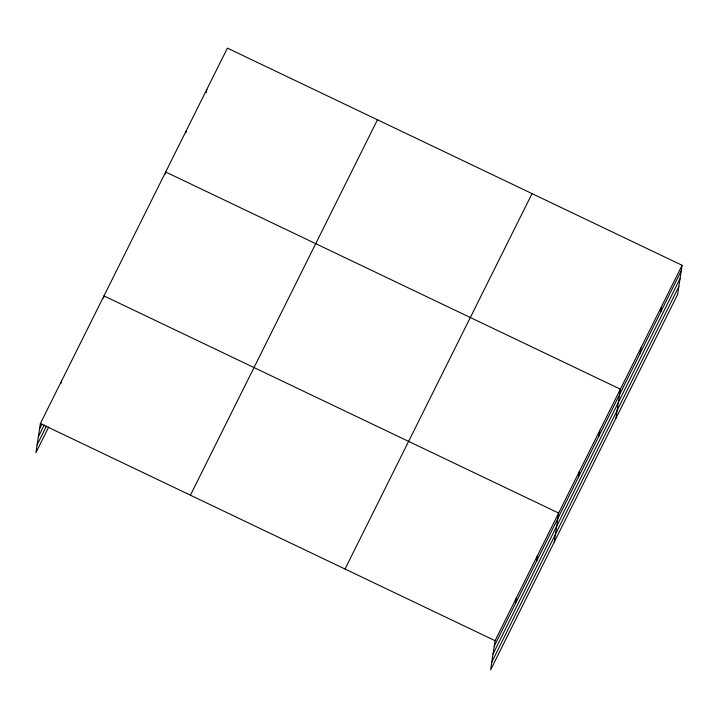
<?xml version="1.0" encoding="UTF-8"?>
<svg xmlns="http://www.w3.org/2000/svg" width="718" height="718" viewBox="0 0 718 718"><rect width="100%" height="100%" fill="white"/><g stroke="black" fill="none" stroke-linecap="round" stroke-linejoin="round"><path stroke-width="1.08" d="M682.1 265.283L495.07 640.698L490.6 669.885L677.63 294.461L682.1 265.283L227.4 48.115L40.37 423.539L35.9 452.717L48.716 426.995M61.227 383.17L61.56 380.989M103.625 298.078L103.957 295.897L558.658 513.056L554.197 542.243M165.346 174.187L165.678 172.006L620.379 389.174L615.918 418.352M185.917 132.893L186.249 130.712M206.326 92.694L206.82 89.409M515.425 603.623L516.269 598.157M536.624 561.072L537.459 555.606M578.394 477.228L579.229 471.762M598.974 435.934L599.808 430.468M640.115 353.337L640.95 347.871M660.695 312.043L661.529 306.577M39.526 428.996L41.994 424.051M38.332 436.822L44.247 424.948M37.094 444.891L46.464 426.088M190.414 495.205L377.453 119.78M345.017 569.042L532.047 193.618M494.235 646.164L681.265 270.749M493.033 653.99L680.063 278.575M491.803 662.059L678.833 286.635M40.37 423.539L495.07 640.698"/></g></svg>
